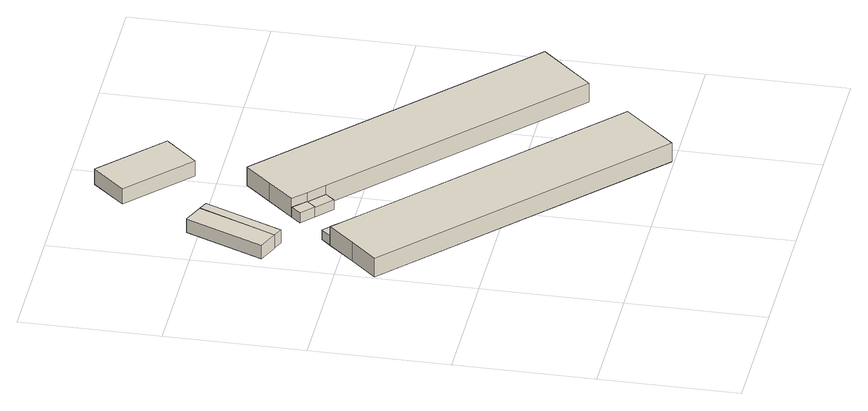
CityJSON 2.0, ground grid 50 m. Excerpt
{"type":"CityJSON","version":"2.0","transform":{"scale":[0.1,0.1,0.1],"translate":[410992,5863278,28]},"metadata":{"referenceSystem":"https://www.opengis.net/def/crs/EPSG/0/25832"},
"CityObjects":{
"building1":{"type":"Building","attributes":{"Gemeindeschluessel":"03454033","AbsoluteHoehe":"28.548","MittlereTraufHoehe":"33.89","Firsthoehe":"33.89","function":"31001_2720","roofType":"1000","measuredHeight":5.34},"address":[{"country":"Germany","locality":"Lorup"}],"geometry":[{"type":"MultiSurface","lod":"1","boundaries":[[[0,1,2,3]],[[4,5,6,7]],[[4,7,3,2]],[[5,4,2,1]],[[6,5,1,0]],[[7,6,0,3]]]}]},
"building2":{"type":"Building","attributes":{"Gemeindeschluessel":"03454033","AbsoluteHoehe":"28.736","MittlereTraufHoehe":"32.4","Firsthoehe":"33.308","function":"51003_1201","roofType":"2100","measuredHeight":4.57},"address":[{"country":"Germany","locality":"Lorup"}],"geometry":[{"type":"MultiSurface","lod":"1","boundaries":[[[8,9,10,11]],[[12,13,14,15]],[[12,15,11,10]],[[13,12,10,9]],[[14,13,9,8]],[[15,14,8,11]]]}]},
"building3":{"type":"Building","attributes":{"Gemeindeschluessel":"03454033","AbsoluteHoehe":"28.711","MittlereTraufHoehe":"33.89","Firsthoehe":"33.89","function":"51009_1610","roofType":"1000","measuredHeight":5.18},"address":[{"country":"Germany","locality":"Lorup"}],"geometry":[{"type":"MultiSurface","lod":"1","boundaries":[[[1,16,17,2]],[[18,19,20,21]],[[18,21,2,17]],[[19,18,17,16]],[[20,19,16,1]],[[21,20,1,2]]]}]},
"building4":{"type":"Building","attributes":{"name":"Silos","Gemeindeschluessel":"03454033","AbsoluteHoehe":"28.55","MittlereTraufHoehe":"34.632","Firsthoehe":"38.363","function":"31001_2720","roofType":"3100","measuredHeight":9.81},"address":[{"country":"Germany","locality":"Lorup"}],"children":["building4-1"],"geometry":[{"type":"MultiSurface","lod":"1","boundaries":[[[22,23,24,25,26,27,28,29]],[[30,31,32,33,34,35,36,37]],[[38,39,29,28]],[[40,30,28,27]],[[26,9,41,27]],[[42,32,26,25]],[[43,33,25,24]],[[35,43,24,23]],[[44,45,23,22]],[[39,44,22,29]],[[9,32,40,41]]]}]},
"building4-1":{"type":"BuildingPart","attributes":{"AbsoluteHoehe":"28.55","MittlereTraufHoehe":"32.39","Firsthoehe":"33.297","roofType":"2100","measuredHeight":4.75},"parents":["building4"],"geometry":[{"type":"MultiSurface","lod":"1","boundaries":[[[9,8,46,41]],[[47,48,32,31]],[[49,40,41,46]],[[50,49,46,8]],[[32,48,8,9]],[[40,51,9,41]]]}]},
"building5":{"type":"Building","attributes":{"Gemeindeschluessel":"03454033","AbsoluteHoehe":"28.81","MittlereTraufHoehe":"32.477","Firsthoehe":"33.391","function":"51003_1201","roofType":"2100","measuredHeight":4.58},"address":[{"country":"Germany","locality":"Lorup"}],"geometry":[{"type":"MultiSurface","lod":"1","boundaries":[[[52,53,54,55]],[[56,57,58,59]],[[56,59,55,54]],[[57,56,54,53]],[[58,57,53,52]],[[59,58,52,55]]]}]},
"building6":{"type":"Building","attributes":{"Gemeindeschluessel":"03454033","AbsoluteHoehe":"28.445","MittlereTraufHoehe":"33.173","Firsthoehe":"35.747","function":"31001_2720","roofType":"3100","measuredHeight":7.3},"address":[{"country":"Germany","locality":"Lorup"}],"geometry":[{"type":"MultiSurface","lod":"1","boundaries":[[[60,61,62,63]],[[64,65,66,67]],[[64,67,63,62]],[[65,64,62,61]],[[66,65,61,60]],[[67,66,60,63]]]}]},
"building7":{"type":"Building","attributes":{"name":"Silos","Gemeindeschluessel":"03454033","AbsoluteHoehe":"28.748","MittlereTraufHoehe":"34.864","Firsthoehe":"38.589","function":"31001_2720","roofType":"3100","measuredHeight":9.84},"address":[{"country":"Germany","locality":"Lorup"}],"children":["building7-1"],"geometry":[{"type":"MultiSurface","lod":"1","boundaries":[[[68,69,70,71,72,73,74,75]],[[76,77,78,79,80,81,82,83]],[[74,84,85,75]],[[77,76,74,73]],[[78,77,73,72]],[[79,78,72,71]],[[80,79,71,70]],[[81,80,70,69]],[[82,81,69,68]],[[83,82,68,75]],[[84,76,83,85]]]}]},
"building7-1":{"type":"BuildingPart","attributes":{"AbsoluteHoehe":"28.748","MittlereTraufHoehe":"32.707","Firsthoehe":"33.599","roofType":"2100","measuredHeight":4.85},"parents":["building7"],"geometry":[{"type":"MultiSurface","lod":"1","boundaries":[[[86,85,84,87]],[[76,83,88,89]],[[76,89,87,84]],[[88,83,85,86]],[[89,88,86,87]],[[83,76,84,85]]]}]}
},
"vertices":[
[54,1263,59],[129,1231,59],[250,1512,59],[175,1544,59],[250,1512,5],[129,1231,5],[54,1263,5],[175,1544,5],
[261,1039,44],[230,1006,44],[290,950,44],[320,983,44],[290,950,7],[230,1006,7],[261,1039,7],[320,983,7],
[164,1216,59],[285,1497,59],[285,1497,7],[164,1216,7],[129,1231,7],[250,1512,7],
[926,9,79],[1013,102,79],[1100,195,79],[290,950,79],[230,1006,79],[183,1050,79],[96,957,79],[9,864,79],[96,957,5],[183,1050,5],[230,1006,5],[290,950,5],[1100,195,5],[1013,102,5],[926,9,5],[9,864,5],[96,957,6],[9,864,6],[183,1050,6],[183,1050,44],[290,950,6],[1100,195,6],[926,9,6],[1013,102,6],
[214,1083,44],[214,1083,5],[261,1039,5],[214,1083,6],[261,1039,6],[230,1006,6],
[408,1079,45],[439,1112,45],[380,1166,45],[349,1133,45],[380,1166,8],[439,1112,8],[408,1079,8],[349,1133,8],
[314,1791,65],[538,1583,65],[646,1699,65],[423,1908,65],[646,1699,4],[538,1583,4],[314,1791,4],[423,1908,4],
[439,1112,81],[1249,356,81],[1336,449,81],[1423,542,81],[506,1397,81],[420,1304,81],[333,1211,81],[380,1166,81],[333,1211,7],[420,1304,7],[506,1397,7],[1423,542,7],[1336,449,7],[1249,356,7],[439,1112,7],[380,1166,7],[333,1211,47],[380,1166,47],
[349,1133,47],[302,1177,47],[349,1133,7],[302,1177,7]
]}
